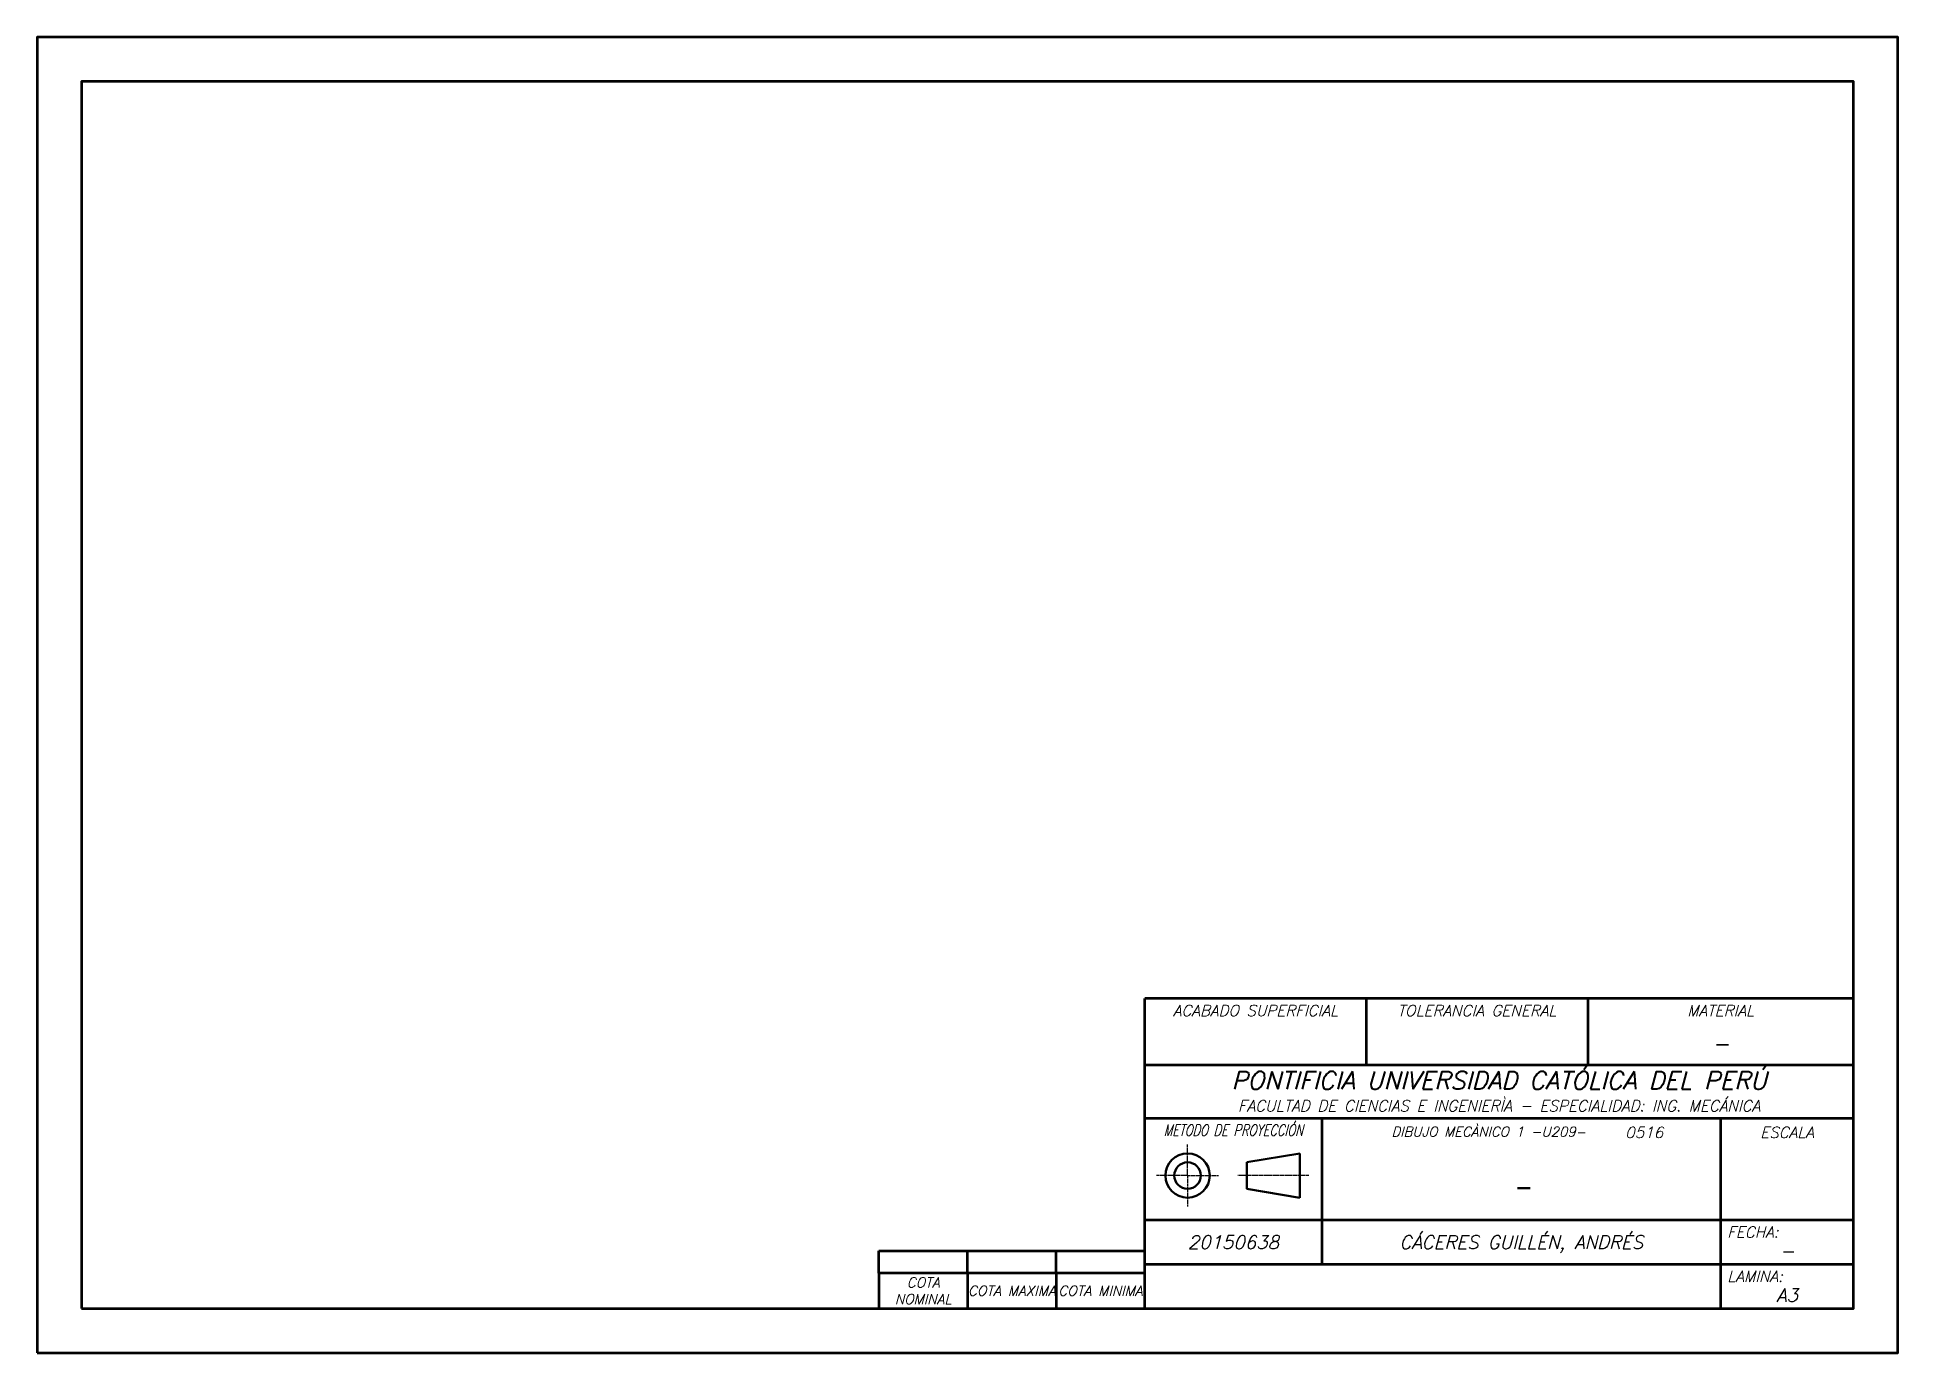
# Paper-space layout 'PUCP-A3' of a CAD drawing. Header units: millimetres. Extents: x 18 to 438, y 16 to 313.
import ezdxf
from ezdxf.enums import TextEntityAlignment as Align

# ---------------------------------------------------------------- set-up
doc = ezdxf.new("R2010")
doc.units = ezdxf.units.MM
doc.header["$LTSCALE"] = 0.1
doc.linetypes.add('ACAD_ISO08W100', pattern=[36, 24, -3, 6, -3])
for name, color, linetype, lineweight in [('ACABADO', 7, 'Continuous', 50), ('EJES', 1, 'ACAD_ISO08W100', 25), ('MARCO', 5, 'Continuous', 53), ('TEXTO', 1, 'Continuous', 35)]:
    doc.layers.add(name, color=color, linetype=linetype, lineweight=lineweight)
doc.styles.add('COMP', font='romans.shx', dxfattribs={"width": 0.75, "oblique": 15})
doc.styles.add('NORMAL', font='romans.shx', dxfattribs={"oblique": 15})

# ---------------------------------------------------------------- blocks, each defined once
blk = doc.blocks.new('TISO')
at = {"layer": 'MARCO'}
for p, q in [((0, 0), (0, 5)), ((0, 5), (60, 5)), ((20, 0), (20, 5)), ((40, 0), (40, 5))]:
    blk.add_line(p, q, dxfattribs=at)
at = {"layer": 'TEXTO', "style": 'NORMAL', "oblique": 15}
for tag, p in [('CN', (10, 2.5)), ('CMX', (30, 2.5)), ('CMN', (50, 2.5))]:
    blk.add_attdef(tag, text='', height=2.5, dxfattribs=at).set_placement(p, align=Align.MIDDLE_CENTER)
blk = doc.blocks.new('SELLO')
at = {"layer": 'ACABADO'}
for p, q in [((302.85, 60.68), (290.85, 58.68)), ((302.85, 55.68), (302.85, 60.68)), ((290.85, 55.68), (290.85, 58.68)), ((290.85, 55.68), (290.85, 52.68)), ((302.85, 55.68), (302.85, 50.68)), ((302.85, 50.68), (290.85, 52.68))]:
    blk.add_line(p, q, dxfattribs=at)
for radius in [5, 3]:
    blk.add_circle((277.5, 55.68), radius, dxfattribs=at)
at = {"layer": 'EJES', "ltscale": 0.25}
for p, q in [((277.5, 55.68), (277.5, 62.68)), ((277.5, 55.68), (270.5, 55.68)), ((277.5, 55.68), (284.5, 55.68)), ((277.5, 55.68), (277.5, 48.68)), ((304.85, 55.68), (288.85, 55.68))]:
    blk.add_line(p, q, dxfattribs=at)
at = {"layer": 'MARCO'}
for p, q in [((427.82, 95.68), (267.82, 95.68)), ((267.82, 25.68), (267.82, 95.68)), ((317.82, 95.68), (317.82, 80.68)), ((367.82, 95.68), (367.82, 80.68)), ((267.82, 80.68), (427.82, 80.68)), ((267.82, 68.68), (427.82, 68.68)), ((307.82, 68.68), (307.82, 35.68)), ((397.82, 68.68), (397.82, 25.68)), ((267.82, 45.68), (427.82, 45.68)), ((267.82, 35.68), (427.82, 35.68))]:
    blk.add_line(p, q, dxfattribs=at)
blk.add_lwpolyline([(27.82, 25.68), (427.82, 25.68), (427.82, 302.68), (27.82, 302.68)], close=True, dxfattribs=at)
at = {"layer": 'TEXTO'}
for s, insert, char_height, width, attachment_point, style in [('ACABADO SUPERFICIAL', (292.82, 94.18), 2.5, 50, 2, 'NORMAL'), ('TOLERANCIA GENERAL', (342.82, 94.18), 2.5, 50, 2, 'NORMAL'), ('MATERIAL', (397.82, 94.18), 2.5, 60, 2, 'NORMAL'), ('PONTIFICIA UNIVERSIDAD CATÓLICA DEL PERÚ', (347.82, 79.18), 4, 160, 2, 'NORMAL'), ('FACULTAD DE CIENCIAS E INGENIERÌA - ESPECIALIDAD: ING. MECÁNICA', (347.82, 70.18), 2.5, 160, 8, 'NORMAL'), ('METODO DE PROYECCIÓN', (287.82, 67.18), 2.5, 40, 2, 'COMP'), ('{\\H0.88x;DIBUJO MECÀNICO 1 -U209\\H0.90909x;-} ', (345.43, 66.68), 2.5, 60.3541, 2, 'NORMAL'), ('ESCALA', (412.82, 66.68), 2.5, 30, 2, 'NORMAL'), ('FECHA:', (399.32, 44.18), 2.5, 30, 1, 'NORMAL'), ('LAMINA:', (399.32, 34.18), 2.5, 30, 1, 'NORMAL')]:
    blk.add_mtext(s, dxfattribs=dict(at, insert=insert, char_height=char_height, width=width, attachment_point=attachment_point, style=style))
at = {"layer": 'TEXTO', "style": 'NORMAL', "oblique": 15}
for tag, height, p in [('TG-NORMA', 2.5, (342.82, 86.68)), ('TG-TIPO', 2.5, (342.82, 82.18)), ('M', 3.5, (397.82, 83.68)), ('ESCALA', 5, (412.82, 50.68)), ('CODIGO', 3, (287.82, 39.12)), ('NOMBRE', 3, (352.82, 39.12)), ('FECHA', 3, (412.82, 37.18)), ('LAMINA', 3, (412.82, 27.18))]:
    blk.add_attdef(tag, text='', height=height, dxfattribs=at).set_placement(p, align=Align.CENTER)
blk.add_attdef('HORARIO', text='', height=2.5, dxfattribs=at).set_placement((376.28, 66.67), align=Align.TOP_LEFT)
at = {"layer": 'TEXTO', "style": 'COMP', "oblique": 15, "width": 0.75}
blk.add_attdef('TITULO', text='', height=5, dxfattribs=at).set_placement((352.82, 50.68), align=Align.CENTER)

psp = doc.layouts.new('PUCP-A3')

# ---------------------------------------------------------------- linework, layer by layer
at = {"layer": 'MARCO'}
for p, q in [((267.82, 33.68), (207.82, 33.68)), ((207.82, 33.68), (207.82, 25.68)), ((227.82, 33.68), (227.82, 25.68)), ((247.82, 33.68), (247.82, 25.68))]:
    psp.add_line(p, q, dxfattribs=at)
psp.add_lwpolyline([(17.82, 15.68), (437.82, 15.68), (437.82, 312.68), (17.82, 312.68)], close=True, dxfattribs=at)

# ---------------------------------------------------------------- block references
at = {"layer": 'ACABADO'}
ref = psp.add_blockref('SELLO', (0, 0), dxfattribs=at)
ref.add_attrib('NOMBRE', 'CÁCERES GUILLÉN, ANDRÉS', dxfattribs={"layer": 'TEXTO', "height": 3, "style": 'NORMAL', "oblique": 15}).set_placement((352.82, 39.12), align=Align.CENTER)
ref.add_attrib('CODIGO', '20150638', dxfattribs={"layer": 'TEXTO', "height": 3, "style": 'NORMAL', "oblique": 15}).set_placement((287.82, 39.12), align=Align.CENTER)
ref.add_attrib('HORARIO', '0516', dxfattribs={"layer": 'TEXTO', "height": 2.5, "style": 'NORMAL', "oblique": 15}).set_placement((376.28, 66.67), align=Align.TOP_LEFT)
ref.add_attrib('TITULO', '-', dxfattribs={"layer": 'TEXTO', "height": 5, "style": 'COMP', "oblique": 15, "width": 0.75}).set_placement((352.82, 50.68), align=Align.CENTER)
ref.add_attrib('FECHA', '-', dxfattribs={"layer": 'TEXTO', "height": 3, "style": 'NORMAL', "oblique": 15}).set_placement((412.82, 37.18), align=Align.CENTER)
ref.add_attrib('LAMINA', 'A3', dxfattribs={"layer": 'TEXTO', "height": 3, "style": 'NORMAL', "oblique": 15}).set_placement((412.82, 27.18), align=Align.CENTER)
ref.add_attrib('M', '-', dxfattribs={"layer": 'TEXTO', "height": 3.5, "style": 'NORMAL', "oblique": 15}).set_placement((397.82, 83.68), align=Align.CENTER)
at = {"layer": 'TEXTO'}
psp.add_blockref('TISO', (207.82, 33.68), dxfattribs=at)

# ---------------------------------------------------------------- texts
at = {"layer": 'TEXTO', "char_height": 2.25, "width": 20, "attachment_point": 5, "style": 'NORMAL'}
for s, insert in [('COTA NOMINAL', (217.82, 29.68)), ('COTA MAXIMA', (237.82, 29.68)), ('COTA MINIMA', (257.82, 29.68))]:
    psp.add_mtext(s, dxfattribs=dict(at, insert=insert))

doc.saveas('drawing.dxf')
